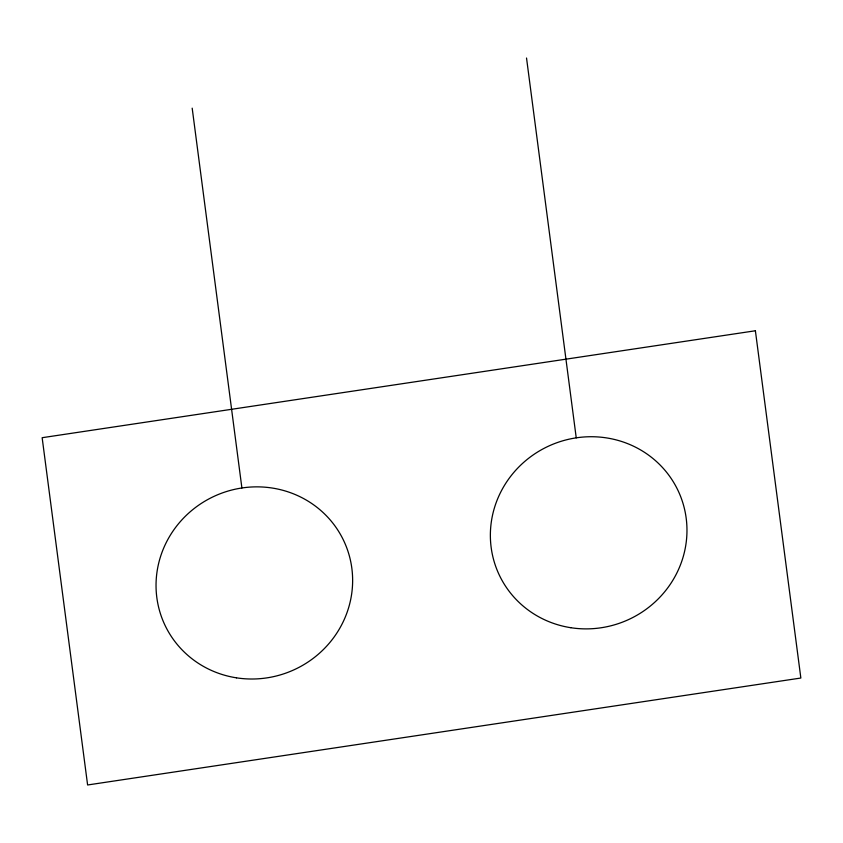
<?xml version="1.0" encoding="UTF-8"?>
<svg xmlns="http://www.w3.org/2000/svg" width="843" height="843" viewBox="0 0 843 843"><rect width="100%" height="100%" fill="white"/><g stroke="black" fill="none" stroke-linecap="round" stroke-linejoin="round"><path stroke-width="1.26" d="M526.527 58.019L576.243 437.854M192.183 108.157L241.899 487.981M755.391 330.762L42.15 437.707L87.609 784.981L800.85 678.035L755.391 330.762M570.816 627.708A98.863 95.501 -24.3 0 0 681.313 498.339A98.863 95.501 -24.3 0 0 513.872 472.375A98.863 95.501 -24.3 0 0 570.816 627.708M236.483 677.835A98.863 95.501 -24.3 0 0 346.979 548.466A98.863 95.501 -24.3 0 0 179.538 522.512A98.863 95.501 -24.3 0 0 236.483 677.835"/></g></svg>
